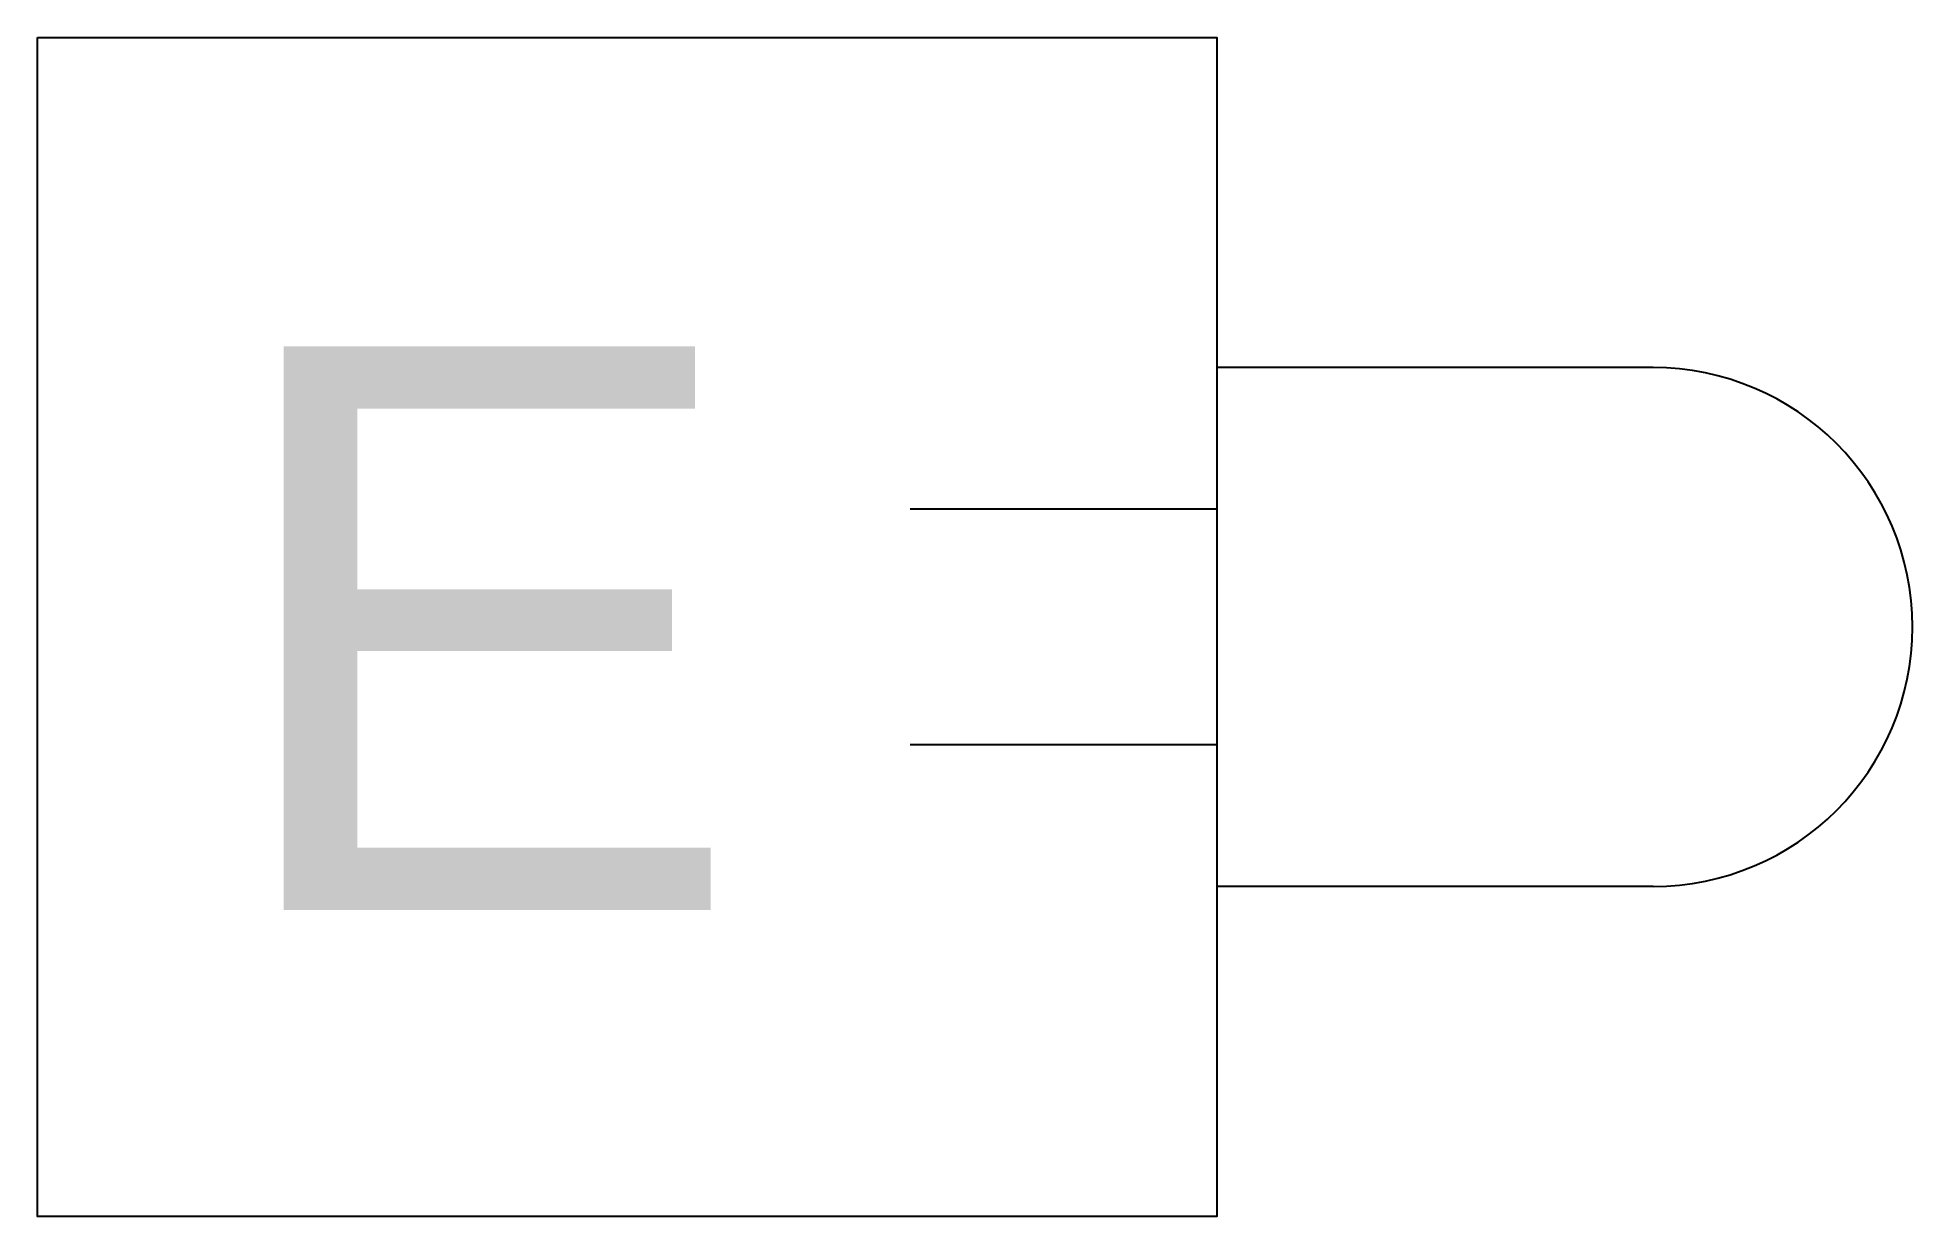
# Model space of a CAD drawing. Header units: feet. Extents: x -0.06 to 0.131, y -0.06 to 0.06.
import ezdxf
from ezdxf.enums import TextEntityAlignment as Align

# ---------------------------------------------------------------- set-up
doc = ezdxf.new("R2010")
doc.units = ezdxf.units.FT
doc.header["$MEASUREMENT"] = 0
doc.styles.add('Style-Arial', font='arial.ttf')

msp = doc.modelspace()

# ---------------------------------------------------------------- linework, layer by layer
for p, q in [((0.1044, 0.0264), (0.06, 0.0264)), ((0.06, 0.012), (0.0288, 0.012)), ((0.06, -0.012), (0.0288, -0.012)), ((0.1044, -0.0264), (0.06, -0.0264))]:
    msp.add_line(p, q)
at = {"flags": 128}
msp.add_lwpolyline([(-0.06, 0.06), (0.06, 0.06), (0.06, -0.06), (-0.06, -0.06)], close=True, dxfattribs=at)
msp.add_arc((0.1044, 0), 0.0264, 270, 90)

# ---------------------------------------------------------------- texts
at = {"style": 'Style-Arial'}
msp.add_text('E', height=0.05738, dxfattribs=at).set_placement((-0.01478, -0.00011), align=Align.MIDDLE_CENTER)

doc.saveas('drawing.dxf')
